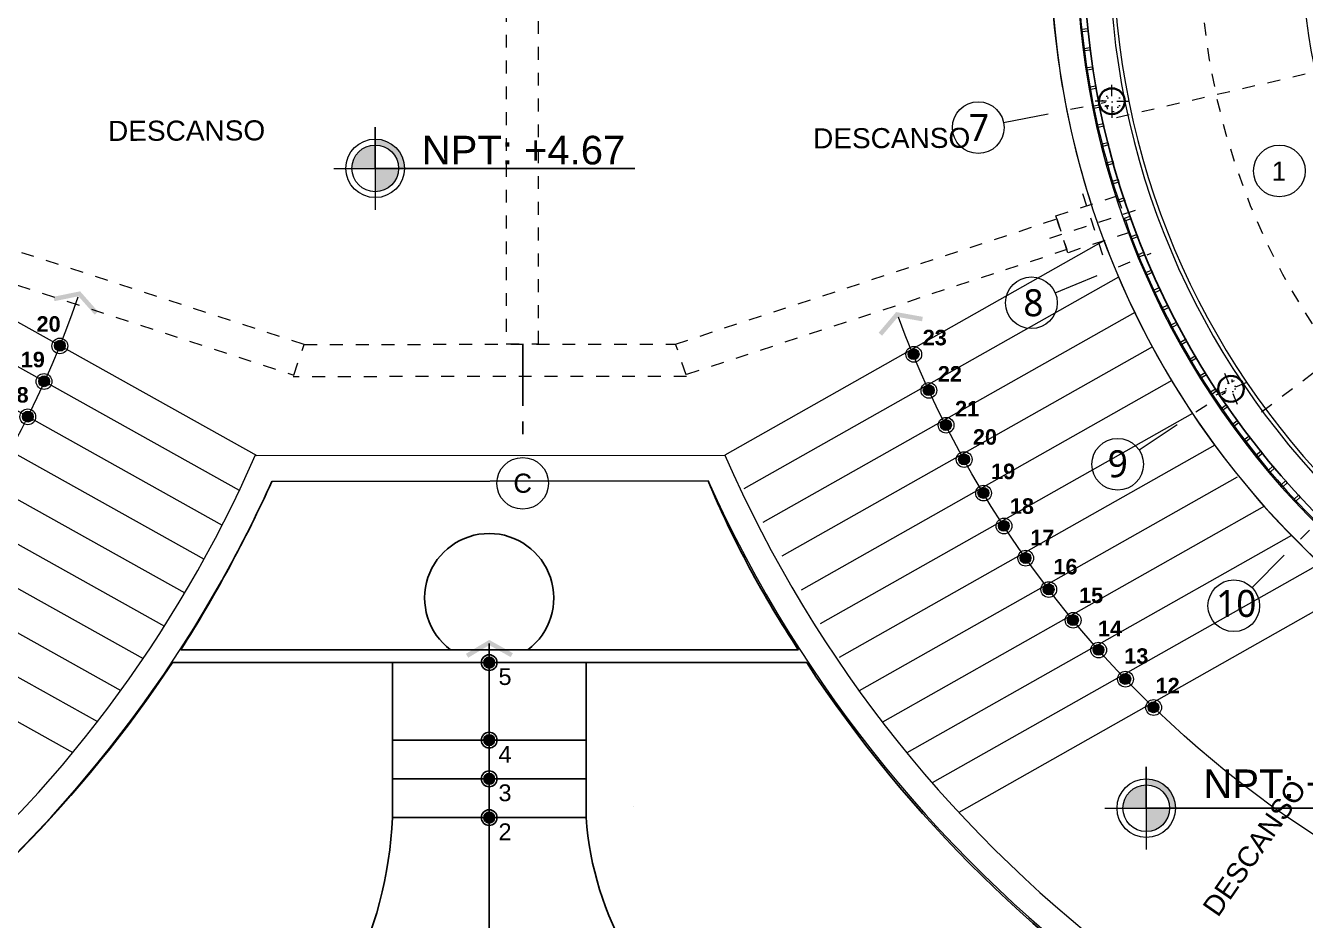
# Model space of a CAD drawing. Header units: metres. Extents: x 28 to 148, y 23 to 113.
# Drawn here: x 97.32 to 107.23, y 81.01 to 87.93 of the extents above; entities that cross this region are included whole.
import ezdxf
from ezdxf.enums import TextEntityAlignment as Align

# ---------------------------------------------------------------- set-up
doc = ezdxf.new("R2010")
doc.units = ezdxf.units.M
for name, pattern in [('ACAD_ISO10W100', [18.5, 12, -3, 0.5, -3]), ('DASHED2', [0.375, 0.25, -0.125]), ('Dot & Dashed', [0.670277762413025, 0.352777767181396, -0.176388883590699, 0, -0.14111111164093])]:
    doc.linetypes.add(name, pattern=pattern)
for name, color, linetype in [('CELOSIA', 40, 'Continuous'), ('EJE', 40, 'Continuous'), ('TEXT', 7, 'Continuous')]:
    doc.layers.add(name, color=color, linetype=linetype)
for name, color, linetype, lineweight in [('EJES', 1, 'Continuous', 13), ('Equipamiento SR', 23, 'Continuous', 0), ('GRADERIA', 5, 'Continuous', 35), ('GRAFO00', 7, 'Continuous', 0), ('GRAFO01', 7, 'Continuous', 0), ('linea 001', 252, 'Continuous', 0), ('Proyeccciones', 1, 'DASHED2', 18), ('Structural - Bearing_Pen_No__20', 1, 'Continuous', 0), ('TEXTO 100', 7, 'Continuous', 20)]:
    doc.layers.add(name, color=color, linetype=linetype, lineweight=lineweight)
for name, color, linetype, lineweight, true_color in [('Structural - Bearing_Pen_No__169', 7, 'Continuous', 13, 0x68b353), ('Structural - Bearing_Pen_No__28', 7, 'Continuous', 35, 0xa80f02), ('Structural - Combined_Pen_No__161', 7, 'Continuous', 13, 0x6a6a6a)]:
    doc.layers.add(name, color=color, linetype=linetype, lineweight=lineweight, true_color=true_color)
doc.styles.add('Generales', font='trebuc.ttf', dxfattribs={"height": 0.1})
doc.styles.add('GENERATED_STYLE_1', font='arialbd.ttf')
doc.styles.add('GENERATED_STYLE_2', font='arial.ttf')
doc.styles.add('JOS', font='arial.ttf', dxfattribs={"height": 1})
doc.styles.add('SEYMAR', font='GOTHIC.TTF', dxfattribs={"height": 0.05})

# ---------------------------------------------------------------- blocks, each defined once
blk = doc.blocks.new('ERF')
at = {"layer": 'Equipamiento SR'}
for points in [[(-4.75129278291746, 0.02585855080273802, -1), (-4.783853681133166, -0.05157392038877617, -1)], [(-4.75129278291746, 0.02585855080273802, -1), (-4.783853681132712, -0.05157392038923092, -1)], [(1.813568567667119, -0.0488696284093777, -1), (1.873228906471525, -0.1080020531955626, -1)], [(1.813568567667119, -0.04886962840915032, -1), (1.873228906471979, -0.1080020531953352, -1)], [(-4.873455361815502, -0.2495906114658766, -1), (-4.906016260031208, -0.3270230826573908, -1)], [(-4.873455361815502, -0.2495906114658766, -1), (-4.906016260030754, -0.3270230826578455, -1)], [(1.930911528921172, -0.3278925823212404, -1), (1.990571867725578, -0.3870250071074253, -1)], [(1.930911528921172, -0.327892582321013, -1), (1.990571867726032, -0.3870250071071979, -1)], [(-4.999260940145575, -0.5229406711691382, -1), (-5.031821838361282, -0.6003731423606524, -1)], [(-4.999260940145575, -0.5229406711691382, -1), (-5.031821838360827, -0.6003731423611072, -1)], [(2.064110491935082, -0.5977260098377002, -1), (2.123770830739488, -0.656858434623885, -1)], [(2.064110491935082, -0.5977260098374728, -1), (2.123770830739943, -0.6568584346236577, -1)], [(2.204180177981982, -0.8634716732498902, -1), (2.263840516786388, -0.922604098036075, -1)], [(2.204180177981982, -0.8634716732496628, -1), (2.263840516786843, -0.9226040980358476, -1)], [(2.354078264285874, -1.123369890683264, -1), (2.41373860309028, -1.182502315469449, -1)], [(2.354078264285874, -1.123369890683037, -1), (2.413738603090735, -1.182502315469222, -1)], [(2.512611781705857, -1.378130423892301, -1), (2.572272120510263, -1.437262848678486, -1)], [(2.512611781705857, -1.378130423892074, -1), (2.572272120510718, -1.437262848678259, -1)], [(2.680661858965834, -1.627229041824378, -1), (2.74032219777024, -1.686361466610563, -1)], [(2.680661858965834, -1.627229041824151, -1), (2.740322197770695, -1.686361466610336, -1)], [(2.859137746968884, -1.870124782023325, -1), (2.91879808577329, -1.92925720680951, -1)], [(2.859137746968884, -1.870124782023098, -1), (2.918798085773744, -1.929257206809282, -1)], [(3.0478417652144, -2.107966457887599, -1), (3.107502104018806, -2.167098882673784, -1)], [(3.0478417652144, -2.107966457887372, -1), (3.107502104019261, -2.167098882673557, -1)], [(3.245209242581097, -2.338591368964629, -1), (3.304869581385503, -2.397723793750814, -1)], [(3.245209242581097, -2.338591368964401, -1), (3.304869581385958, -2.397723793750586, -1)], [(3.453142211369197, -2.56396150132646, -1), (3.512802550173603, -2.623093926112645, -1)], [(3.453142211369197, -2.563961501326233, -1), (3.512802550174058, -2.623093926112418, -1)], [(3.671311727169325, -2.783241359167462, -1), (3.730972065973731, -2.842373783953647, -1)], [(3.671311727169325, -2.783241359167235, -1), (3.730972065974186, -2.84237378395342, -1)]]:
    blk.add_hatch(color=256, dxfattribs=at).paths.add_polyline_path(points)
at = {"layer": 'GRAFO00'}
for points in [[(-4.816794157234597, 0.366560813384055), (-4.809841408936279, 0.3322583442703007), (-4.623831141903736, 0.3699606655816723), (-4.498174841992238, 0.2277222072964804), (-4.471944406439832, 0.250894697531109), (-4.610979350795731, 0.4082773020070789)], [(-4.816794157234597, 0.366560813384055), (-4.809841408936279, 0.3322583442703007), (-4.623831141903281, 0.3699606655812175), (-4.498174841992238, 0.2277222072964804), (-4.471944406439832, 0.2508946975306543), (-4.610979350794821, 0.4082773020070789)], [(1.572733998271872, 0.08746900649229872), (1.599467642120146, 0.06487891169835791), (1.721965805770708, 0.2098460954883166), (1.908760151628996, 0.1762431629015708), (1.914956926302295, 0.2106902242649511), (1.708274561293877, 0.2478708635517677)], [(1.572733998271872, 0.08746900649229872), (1.599467642120146, 0.06487891169835791), (1.721965805771163, 0.2098460954883166), (1.908760151628996, 0.1762431629015708), (1.914956926303205, 0.210690224264269), (1.708274561294331, 0.2478708635522224)], [(-4.728868987792282, -0.02916662228263078, -1), (-4.806277477765832, 0.003451249087490282, -1)], [(1.872986894845383, -0.04862743790791058, -1), (1.813810582078133, -0.1082442464437037, -1)], [(-4.851031566690324, -0.3046157845512454, -1), (-4.928440056663874, -0.2719979131811243, -1)], [(1.990329856099436, -0.3276503918197733, -1), (1.931153543332186, -0.3872672003555664, -1)], [(-4.976837145020397, -0.577965844254507, -1), (-5.054245634993947, -0.545347972884386, -1)], [(2.123528819113346, -0.5974838193362331, -1), (2.064352506346097, -0.6571006278720262, -1)], [(2.263598505160246, -0.863229482748423, -1), (2.204422192392997, -0.9228462912842161, -1)], [(2.413496591464138, -1.123127700181797, -1), (2.354320278696889, -1.18274450871759, -1)], [(2.572030108884121, -1.377888233390834, -1), (2.512853796116872, -1.437505041926627, -1)], [(2.740080186144098, -1.626986851322911, -1), (2.680903873376849, -1.686603659858704, -1)], [(2.918556074147148, -1.869882591521858, -1), (2.859379761379898, -1.929499400057651, -1)], [(3.107260092392664, -2.107724267386132, -1), (3.048083779625415, -2.167341075921925, -1)], [(3.304627569759361, -2.338349178463162, -1), (3.245451256992112, -2.397965986998955, -1)], [(3.512560538547461, -2.563719310824993, -1), (3.453384225780212, -2.623336119360786, -1)], [(3.730730054347589, -2.782999168665995, -1), (3.67155374158034, -2.842615977201788, -1)]]:
    blk.add_hatch(color=256, dxfattribs=at).paths.add_polyline_path(points)
for points in [[(3.108431553918365, 6.0272814904054), (3.111600993270315, 3.088911381057684, 0.0780997226670688), (3.418796963547777, 1.147870286971781, 0.0780997226670688)], [(3.514997365129204, 0.8636902958890431, 0.3044267813552212), (9.270210231998647, -3.230968391673926, 0.2811802429067362)]]:
    blk.add_lwpolyline(points, format="xyb")
at = {"color": 4, "lineweight": 0}
for points in [[(-6.333024765009611, 0.8611263345051583), (-3.243575028865564, -0.8636985105459871)], [(3.317466539423606, 0.7988107494484638), (0.3815563202229555, -0.8597883141569156)], [(-6.445089772399513, 0.5799744101512232), (-3.378138573720207, -1.132160774866733)], [(3.430933444591176, 0.5183491988760096), (0.5291176341611958, -1.120988732664912)], [(-6.569976581846674, 0.3061114448199049), (-3.51074328748868, -1.401715195755315)], [(3.555958498449456, 0.2444172534906528), (0.6766789480994362, -1.382189151172909)], [(-6.707573724845531, 0.03934406330340323), (-3.651453663293097, -1.666744605233816)], [(3.693045111068443, -0.02270069263313701), (0.8242402620376765, -1.643389569680906)], [(-6.857820492917597, -0.2203616250973965), (-3.800253868713014, -1.927257841800056)], [(3.842126681647244, -0.2830422646329254), (0.9718015759759169, -1.904589988188903)], [(-7.020745058521186, -0.472989893019033), (-3.957151260279261, -2.183250798648302)], [(4.003301125359997, -0.5365521467787886), (1.119362889914157, -2.1657904066969)], [(-7.196465472523357, -0.7184748381923356), (-4.122176489241411, -2.434706364621036)], [(4.176538976185441, -0.7832469854638049), (1.266924203852398, -2.426990825204896)], [(-7.38519389834795, -0.9566980197168533), (-4.295383944572279, -2.681594176902692)], [(4.350395736991288, -1.029592180107514), (1.421563352060332, -2.684192725905589)], [(-7.587244444046917, -1.18748408578081), (-4.476852548260979, -2.923870177043952)], [(4.559762764994105, -1.255876374405901), (1.602102317489027, -2.926762907860578)], [(-7.80304528809296, -1.410594004400949), (-4.66668693036965, -3.16147595498289)], [(4.77055272536569, -1.481356704104158), (1.79081094362806, -3.164717760806028)], [(4.994642261349384, -1.699323635227486), (1.987808849486612, -3.397989707751734)], [(5.232603836785131, -1.909453762795195), (2.193242863711077, -3.626495800024671)]]:
    blk.add_lwpolyline(points, dxfattribs=at)
for points in [[(-11.13963558992185, -4.855823543653926, 0.2879081568368337), (-4.624990508195367, 0.365655821944344, 0.3574686674631512)], [(8.8373865354543, -5.094486691084242, -0.2949562168911257), (1.72539648518574, 0.2087239030470727, -0.2949562168911257)]]:
    blk.add_lwpolyline(points, format="xyb", dxfattribs=at)
for points in [[(-3.25551171905721, -0.8637113858871572), (0.3815563202229555, -0.8597883141569156)], [(-3.126076786163992, -1.063571889082553), (0.2516454737506706, -1.059928556989874)]]:
    blk.add_lwpolyline(points)
for centre, radius, start, end in [((9.440642121671374, 3.095738128945456), 6.539077311075158, 180.0618012540362, 197.928360187224), ((9.440642121667281, 3.095738128943637), 6.539077311070852, 200.5617272193218, 268.0066102515897), ((-12.16220955633793, 3.021684733264053), 9.716703943883697, 283.135206342154, 336.4664567726965), ((9.440642121667281, 3.095738128943637), 9.884999999999934, 203.5878323806601, 263.4568533059568), ((-12.16220955633793, 3.021684733264053), 9.916703943883652, 283.2827483566613, 335.6721636550109), ((9.440642121667281, 3.095738128943637), 10.08500000000012, 204.3345659315656, 263.2818209129596)]:
    blk.add_arc(centre, radius, start, end)
at = {"layer": 'EJE', "linetype": 'ACAD_ISO10W100', "ltscale": 0.04}
blk.add_lwpolyline([(-1.183690884394252, 0.001205271014256937), (-1.183690884394252, -0.7648143487351291)], dxfattribs=at)
at = {"layer": 'EJES', "color": 1}
for centre in [(4.676084693121567, 1.340518517636028), (-1.183690884394252, -1.078564962678669)]:
    blk.add_circle(centre, 0.2000000000000114, dxfattribs=at)
at = {"layer": 'Equipamiento SR'}
for centre in [(-4.767573232025313, -0.01285768479301908), (-4.767573232025313, -0.01285768479301908), (-4.767573232024858, -0.01285768479324645), (-4.767573232024858, -0.01285768479324645), (1.843398737069549, -0.07843584080247012), (1.843398737069549, -0.07843584080247012), (1.843398737070004, -0.07843584080224275), (1.843398737070004, -0.07843584080224275), (-4.889735810923355, -0.2883068470616337), (-4.889735810923355, -0.2883068470616337), (-4.8897358109229, -0.288306847061861), (-4.8897358109229, -0.288306847061861), (1.960741698323602, -0.3574587947143328), (1.960741698323602, -0.3574587947143328), (1.960741698324057, -0.3574587947141055), (1.960741698324057, -0.3574587947141055), (-5.015541389253428, -0.5616569067648953), (-5.015541389253428, -0.5616569067648953), (-5.015541389252974, -0.5616569067651227), (-5.015541389252974, -0.5616569067651227), (2.093940661337513, -0.6272922222307926), (2.093940661337513, -0.6272922222307926), (2.093940661337967, -0.6272922222305652), (2.093940661337967, -0.6272922222305652), (2.234010347384412, -0.8930378856429826), (2.234010347384412, -0.8930378856429826), (2.234010347384867, -0.8930378856427552), (2.234010347384867, -0.8930378856427552), (2.383908433688305, -1.152936103076357), (2.383908433688305, -1.152936103076357), (2.383908433688759, -1.152936103076129), (2.383908433688759, -1.152936103076129), (2.542441951108287, -1.407696636285394), (2.542441951108287, -1.407696636285394), (2.542441951108742, -1.407696636285166), (2.542441951108742, -1.407696636285166), (2.710492028368265, -1.656795254217471), (2.710492028368265, -1.656795254217471), (2.710492028368719, -1.656795254217243), (2.710492028368719, -1.656795254217243), (2.888967916371314, -1.899690994416417), (2.888967916371314, -1.899690994416417), (2.888967916371769, -1.89969099441619), (2.888967916371769, -1.89969099441619), (3.077671934616831, -2.137532670280692), (3.077671934616831, -2.137532670280692), (3.077671934617285, -2.137532670280464), (3.077671934617285, -2.137532670280464), (3.275039411983528, -2.368157581357721), (3.275039411983528, -2.368157581357721), (3.275039411983983, -2.368157581357494), (3.275039411983983, -2.368157581357494), (3.482972380771628, -2.593527713719553), (3.482972380771628, -2.593527713719553), (3.482972380772082, -2.593527713719325), (3.482972380772082, -2.593527713719325), (3.701141896571755, -2.812807571560555), (3.701141896571755, -2.812807571560555), (3.70114189657221, -2.812807571560327), (3.70114189657221, -2.812807571560327)]:
    blk.add_circle(centre, 0.042, dxfattribs=at)
at = {"layer": 'GRADERIA', "lineweight": 5}
blk.add_lwpolyline([(2.014348625656169, -3.727559454417772), (2.004730773543599, -3.73299291774488)], dxfattribs=at)
at = {"layer": 'GRAFO00'}
for centre, radius in [((-4.768315305308477, -0.01458880313766997), 0.06095094523494406), ((-4.767573232025313, -0.01285768479301908), 0.042), ((-4.767573232025313, -0.01285768479301908), 0.042), ((-4.767573232024858, -0.01285768479324645), 0.042), ((1.844727255368582, -0.07977093728159446), 0.06095094523494406), ((1.843398737069549, -0.07843584080247012), 0.042), ((1.843398737069549, -0.07843584080247012), 0.042), ((1.843398737070004, -0.07843584080224275), 0.042), ((-4.890477884206518, -0.2900379654062846), 0.06095094523494406), ((-4.889735810923355, -0.2883068470616337), 0.042), ((-4.889735810923355, -0.2883068470616337), 0.042), ((-4.8897358109229, -0.288306847061861), 0.042), ((1.962070216622635, -0.3587938911934572), 0.06095094523494406), ((1.960741698323602, -0.3574587947143328), 0.042), ((1.960741698323602, -0.3574587947143328), 0.042), ((1.960741698324057, -0.3574587947141055), 0.042), ((-5.016283462536592, -0.5633880251095462), 0.06095094523494406), ((-5.015541389253428, -0.5616569067648953), 0.042), ((-5.015541389253428, -0.5616569067648953), 0.042), ((-5.015541389252974, -0.5616569067651227), 0.042), ((2.095269179636546, -0.628627318709917), 0.06095094523494406), ((2.093940661337513, -0.6272922222307926), 0.042), ((2.093940661337513, -0.6272922222307926), 0.042), ((2.093940661337967, -0.6272922222305652), 0.042), ((2.235338865683445, -0.8943729821221069), 0.06095094523494406), ((2.234010347384412, -0.8930378856429826), 0.042), ((2.234010347384412, -0.8930378856429826), 0.042), ((2.234010347384867, -0.8930378856427552), 0.042), ((2.385236951987338, -1.154271199555481), 0.06095094523494406), ((2.383908433688305, -1.152936103076357), 0.042), ((2.383908433688305, -1.152936103076357), 0.042), ((2.383908433688759, -1.152936103076129), 0.042), ((2.54377046940732, -1.409031732764518), 0.06095094523494406), ((2.542441951108287, -1.407696636285394), 0.042), ((2.542441951108287, -1.407696636285394), 0.042), ((2.542441951108742, -1.407696636285166), 0.042), ((2.711820546667298, -1.658130350696595), 0.06095094523494406), ((2.710492028368265, -1.656795254217471), 0.042), ((2.710492028368265, -1.656795254217471), 0.042), ((2.710492028368719, -1.656795254217243), 0.042), ((2.890296434670347, -1.901026090895542), 0.06095094523494406), ((2.888967916371314, -1.899690994416417), 0.042), ((2.888967916371314, -1.899690994416417), 0.042), ((2.888967916371769, -1.89969099441619), 0.042), ((3.079000452915864, -2.138867766759816), 0.06095094523494406), ((3.077671934616831, -2.137532670280692), 0.042), ((3.077671934616831, -2.137532670280692), 0.042), ((3.077671934617285, -2.137532670280464), 0.042), ((3.276367930282561, -2.369492677836845), 0.06095094523494406), ((3.275039411983528, -2.368157581357721), 0.042), ((3.275039411983528, -2.368157581357721), 0.042), ((3.275039411983983, -2.368157581357494), 0.042), ((3.484300899070661, -2.594862810198677), 0.06095094523494406), ((3.482972380771628, -2.593527713719553), 0.042), ((3.482972380771628, -2.593527713719553), 0.042), ((3.482972380772082, -2.593527713719325), 0.042), ((3.702470414870788, -2.814142668039679), 0.06095094523494406), ((3.701141896571755, -2.812807571560555), 0.042), ((3.701141896571755, -2.812807571560555), 0.042), ((3.70114189657221, -2.812807571560327), 0.042)]:
    blk.add_circle(centre, radius, dxfattribs=at)
at = {"layer": 'Proyeccciones', "color": 165, "linetype": 'DASHED2', "lineweight": 9, "ltscale": 0.4, "true_color": 0x5e67af}
for points in [[(-1.061695210983487, 2.795474793997855), (-1.311695210983487, 2.795173639875074), (-1.311695210983487, 0.001345355073326004), (-1.061695210983487, 0.001345355073326004)], [(3.421210421691001, 1.148577996716469), (3.514725926508788, 0.8635256324754863), (3.039022188227307, 0.7074615169312182), (2.945787876052407, 0.9937483133943914)], [(-2.956420682505666, -0.2397557642290309), (-2.87597437607559, -0.003102128871333321), (-5.966471753692474, 1.001172263799262), (-6.045731450300025, 0.7644869641913914)], [(0.0813179720035464, -0.2377774291470729), (-3.979039320256561e-13, -1.27897692436818e-13), (2.953595009635194, 0.9689472924124942), (3.031010214298533, 0.7312349049499147)]]:
    blk.add_lwpolyline(points, close=True, dxfattribs=at)
for points in [[(3.309451560174409, 0.6889186169343446), (3.153592385480067, 1.164005890667951)], [(2.897554593238681, 0.8189194815221725), (3.562985628847116, 1.037223649534937)], [(-2.876172102275575, -0.003102342145794523), (-1.002526346383092e-07, -1.08130393527972e-10)], [(0.08564743006155595, -0.249907763049535), (-2.961184382525829, -0.2531941848648955)]]:
    blk.add_lwpolyline(points, dxfattribs=at)
at = {"char_height": 0.12, "width": 0.2061773425264457, "attachment_point": 7, "style": 'GENERATED_STYLE_1'}
for s, insert in [('20', (-4.948403318584894, 0.09396033845091267)), ('19', (-5.070565897482936, -0.1814888238177019)), ('18', (-5.19637147581301, -0.4548388835209636))]:
    blk.add_mtext(s, dxfattribs=dict(at, insert=insert))
at = {"char_height": 0.12, "width": 0.2061773425264457, "attachment_point": 7, "rotation": 359.9999995597729, "style": 'GENERATED_STYLE_1'}
for s, insert in [('23', (1.913894913233037, -0.01152172425891251)), ('22', (2.03123787448709, -0.2905446781707752)), ('21', (2.164436837501, -0.560378105687235)), ('20', (2.302851361229898, -0.7810076128466363)), ('19', (2.44365278004949, -1.047793188901736)), ('18', (2.58891581806671, -1.316276980457317)), ('17', (2.747817252323387, -1.55750660562849)), ('16', (2.926629968910731, -1.785139956674087)), ('15', (3.125120607969222, -2.007420981018143)), ('14', (3.271346306539783, -2.262430944500196)), ('13', (3.475064559903387, -2.477808029159135)), ('12', (3.717862928764646, -2.704535136747111))]:
    blk.add_mtext(s, dxfattribs=dict(at, insert=insert))
at = {"layer": 'GRAFO01', "color": 252, "style": 'JOS'}
for rotation, p in [(0.2156386553718028, (-4.394686067908822, 1.572878842278939)), (0.2156386553718028, (1.065312837254226, 1.515107591076728)), (55.2998742283765, (4.200231045126714, -4.445499435485274))]:
    blk.add_text('DESCANSO', height=0.1552649359622741, rotation=rotation, dxfattribs=at).set_placement(p)
at = {"layer": 'TEXT', "char_height": 0.1484379263495198, "width": 0.2708191956776553, "attachment_point": 5, "style": 'SEYMAR'}
for s, insert in [('{\\fBankGothic Lt BT|b0|i0|c0|p34;1}', (4.672616515502398, 1.338400017281444)), ('{\\fBankGothic Lt BT|b0|i0|c0|p34;C}', (-1.183690884394252, -1.078564962677959))]:
    blk.add_mtext(s, dxfattribs=dict(at, insert=insert))
blk = doc.blocks.new('CC 20')
at = {"layer": 'Structural - Bearing_Pen_No__169', "linetype": 'Continuous', "lineweight": 13, "true_color": 0x68b353}
h = blk.add_hatch(dxfattribs=at)
h.set_pattern_fill('STRUCTURAL_CONCRETE', color=85, scale=0.5, style=0, pattern_type=2)
h.set_pattern_definition([(0, (2785.243095673833, 1847.384106738051), (0, 0.3117691577510656), [0.0300000011921, -0.1500000059605]), (0, (2785.333095677409, 1847.539991310553), (0, 0.3117691577510656), [0.0300000011921, -0.1500000059605]), (60.00000000000014, (2785.243095673833, 1847.384106738051), (-0.2700000107289013, 0.1558845788755322), [0.0300000011921, -0.1500000059605]), (60.00000000000014, (2785.423095680985, 1847.384106738051), (-0.2700000107289013, 0.1558845788755322), [0.0300000011921, -0.1500000059605]), (120.0000000000003, (2785.273095675025, 1847.384106738051), (0.2700000107289002, 0.1558845788755341), [0.03000000119209997, -0.1500000059604998]), (120.0000000000003, (2785.453095682177, 1847.384106738051), (0.2700000107289002, 0.1558845788755341), [0.03000000119209997, -0.1500000059604998]), (0, (2785.243095673833, 1847.414106739243), (0, 0.0600000023842), [0, -0.0600000023842, 0, -0.0900000035763]), (44.99999999999999, (2785.273095675025, 1847.414106739243), (-0.04242640855707682, 0.04242640855707686), [0, -0.04500000178815, 0, -0.07500000298025])])
h.paths.add_polyline_path([(2788.202981145824, 1849.662965080386), (2788.302981145824, 1849.762965080386), (2788.202981063535, 1849.862965080385), (2788.10385682874, 1849.776169994727)])
at = {"layer": 'Structural - Bearing_Pen_No__20', "color": 1, "linetype": 'Continuous', "lineweight": 0}
for p, q in [((2788.202981063535, 1849.802965025247), (2788.202981063535, 1849.890465025246)), ((2788.162981200963, 1849.762964998097), (2788.075481200963, 1849.762964998097)), ((2788.202981063535, 1849.722965025246), (2788.202981063535, 1849.635465025247)), ((2788.242981200963, 1849.762964998097), (2788.330481200963, 1849.762964998097))]:
    blk.add_line(p, q, dxfattribs=at)
at = {"layer": 'Structural - Bearing_Pen_No__28', "color": 14, "linetype": 'Continuous', "lineweight": 35, "true_color": 0xa80f02}
blk.add_circle((2788.202981145824, 1849.762965080386), 0.1, dxfattribs=at)
blk = doc.blocks.new('A$Cbbf1e351')
blk.add_arc((-7.941086594247906, -6.260050876497587), 6.278, 180, 0)
at = {"layer": 'CELOSIA', "linetype": 'Continuous', "lineweight": 5}
for points in [[(-14.18392739513919, -6.923401328105072), (-14.22923262996332, -6.928173621507455), (-14.23139138691087, -6.907679703344954), (-14.18608615208674, -6.902907409942571)], [(-14.16637137549344, -7.071792509847469), (-14.21155019706507, -7.077641712202123), (-14.21419609603981, -7.057204977339993), (-14.16901727446819, -7.051355774985339)], [(-14.1452886312033, -7.219723826808831), (-14.19031544498839, -7.226646624447881), (-14.19344698704577, -7.206278650627382), (-14.14842017326069, -7.199355852988333)], [(-14.12069110598492, -7.367111473502362), (-14.16554040356422, -7.375103944548854), (-14.16915581463491, -7.354816270557009), (-14.1243065170556, -7.346823799510517)], [(-14.09259273473458, -7.513871952439303), (-14.13723910825476, -7.522929569028946), (-14.14133634014985, -7.502733688161612), (-14.09668996662967, -7.493676071571969)], [(-14.06100943563467, -7.659922121431649), (-14.10542759220206, -7.670039752277972), (-14.11000432377335, -7.64994710582873), (-14.06558616720596, -7.639829474982406)], [(-14.02595910113567, -7.805179240693406), (-14.07012387714525, -7.816351153994674), (-14.07517751560013, -7.79637312477314), (-14.03101273959055, -7.785201211471872)], [(-13.98746158781958, -7.949561019714167), (-14.03134796321052, -7.961780886400575), (-14.03687564558103, -7.941928792283818), (-13.99298927019009, -7.92970892559741)], [(-13.94553870515125, -8.092985663877926), (-13.98912181758115, -8.106246561197096), (-13.99512041234567, -8.086531648717937), (-13.95153729991577, -8.073270751398766)], [(-13.9002142031226, -8.235371920801072), (-13.9434693620525, -8.249666336239912), (-13.94993547090994, -8.230099774215546), (-13.90668031198004, -8.215805358776706)], [(-13.85151375879803, -8.376639126363074), (-13.89441645947983, -8.391958961903754), (-13.90134641927483, -8.372551835108453), (-13.85844371859304, -8.357231999567773)], [(-13.79946496176797, -8.516707250404352), (-13.84199089912698, -8.533043827111939), (-13.84938078392508, -8.513807129997303), (-13.80685484656607, -8.497470553289716)], [(-13.74409729851874, -8.655496942064246), (-13.78622238092279, -8.672841005003463), (-13.79406800423459, -8.653785635469944), (-13.75194292183053, -8.636441572530728)], [(-13.68544213572832, -8.792929574734785), (-13.727142498636, -8.811271298213114), (-13.73543941578882, -8.792408051436155), (-13.69373905288114, -8.774066327957826)], [(-13.62353270249636, -8.928927290603909), (-13.66478472197676, -8.948256283737962), (-13.67352823263266, -8.929595846052322), (-13.63227621315227, -8.91026685291827)], [(-13.55840407151928, -9.06341304476311), (-13.59918437763531, -9.083718357365242), (-13.60836952845395, -9.065271300211094), (-13.56758922233792, -9.044965987608961)], [(-13.4900931392213, -9.196310648854805), (-13.53037862926914, -9.217580777636599), (-13.54000021671379, -9.199357551570543), (-13.49971472666596, -9.17808742278875)], [(-13.41863860485185, -9.327544814233974), (-13.45840645644896, -9.349767709323004), (-13.46845902973453, -9.331778638097731), (-13.42869117813743, -9.309555743008701)], [(-13.34408094856184, -9.457041194620658), (-13.38330863257627, -9.480204266386977), (-13.39378649675717, -9.46245954110266), (-13.35455881274274, -9.439296469336341)], [(-13.26646240847091, -9.584726428218303), (-13.30512770178441, -9.608816554406616), (-13.31602492098094, -9.591326227737497), (-13.27735962766744, -9.567236101549184)], [(-13.18582695673911, -9.710528179274192), (-13.22390795483682, -9.735531712437918), (-13.23521835559779, -9.718305692937307), (-13.19713735750008, -9.69330215977358)], [(-13.10222027465565, -9.834375179059094), (-13.13969540403545, -9.86027795429176), (-13.1514125788357, -9.84332600077866), (-13.1139374494559, -9.817423225545994)], [(-13.01568972675992, -9.956197266241915), (-13.05253775715411, -9.982984609201864), (-13.06465506802434, -9.966316325232484), (-13.02780703763014, -9.939528982272535)], [(-12.92628433400861, -10.07592542663751), (-12.9624843904113, -10.10358216186115), (-12.97499497269868, -10.08720699028829), (-12.93879491629599, -10.05955025506465)], [(-12.83405474600463, -10.19349183230398), (-12.86958632049758, -10.22200229180291), (-12.8824830867546, -10.20592950942645), (-12.84695151226165, -10.17741904992752)], [(-12.73905321230316, -10.30882987996867), (-12.773896175674, -10.33817791210588), (-12.78717181967377, -10.32241662441734), (-12.75232885630294, -10.29306859228014)], [(-12.6413335528116, -10.42187422875963), (-12.67546816595731, -10.45204320739963), (-12.68911516683249, -10.43660234342371), (-12.65498055368678, -10.40643336478372)], [(-12.54095112729954, -10.53256083722259), (-12.57435805240897, -10.56353367115041), (-12.58836867891256, -10.54842197838663), (-12.55496175380313, -10.51744914445881)]]:
    blk.add_lwpolyline(points, close=True, dxfattribs=at)
at = {"layer": 'EJES', "linetype": 'Dot & Dashed'}
for points in [[(-14.83804549530541, -7.631941299228174), (-14.04936582560563, -7.475063159023875)], [(-14.4378798196087, -8.95111074237984), (-13.69495981550372, -8.643383200920823)], [(-13.78804602370397, -10.16686426404905), (-13.11943568431738, -9.720113118178034)], [(-12.9135168559369, -11.23248113820017), (-12.34491050165042, -10.66387478391214)]]:
    blk.add_lwpolyline(points, dxfattribs=at)
at = {"layer": 'EJES', "color": 1}
for centre in [(-15.03420254526395, -7.670959363631425), (-14.62265571998876, -9.027647428852958), (-13.95433994004804, -10.27797831064464), (-13.05493820605517, -11.37390249443445)]:
    blk.add_circle(centre, 0.2000000000000114, dxfattribs=at)
at = {"layer": 'linea 001'}
for radius in [6.077999999999761, 6.04799999999976, 4.587965406460392]:
    blk.add_arc((-7.941086594247906, -6.260050876497587), radius, 180, 0, dxfattribs=at)
at = {"layer": 'Proyeccciones', "linetype": 'DASHED2', "lineweight": 9, "ltscale": 0.4}
for p, q in [((-13.96325807397815, -7.592146131173251), (-12.42364430281739, -7.237856051479582)), ((-11.64261349555824, -8.97079342601296), (-12.90370052531381, -9.922872224377386))]:
    blk.add_line(p, q, dxfattribs=at)
blk.add_arc((-7.941086594247906, -6.260050876497587), 5.377965406460419, 180, 280.5003547340533, dxfattribs=at)
blk.add_blockref('CC 20', (-2802.202989727874, -1857.230140176162))
at = {"rotation": 22.5}
blk.add_blockref('CC 20', (-1881.166880397129, -2785.65116768923), dxfattribs=at)
at = {"layer": 'EJES', "color": 0, "char_height": 0.1150000000000066, "width": 0.2605924394428747, "attachment_point": 1, "style": 'Generales'}
for s, insert in [('{\\H1.1304x; \\P\\H1.60774x;7}', (-15.10628180661547, -7.348462158872849)), ('{\\H1.1304x; \\P\\H1.60774x;8}', (-14.68479958463166, -8.706080221127593)), ('{\\H1.1304x; \\P\\H1.60774x;9}', (-14.03162256152717, -9.952716752389733)), ('{\\H1.1304x; \\P\\H1.60774x;10}', (-13.19185095574494, -11.03448666375868))]:
    blk.add_mtext(s, dxfattribs=dict(at, insert=insert))
at = {"layer": 'Structural - Combined_Pen_No__161', "color": 7, "style": 'GENERATED_STYLE_2'}
blk.add_attdef('SUBE', text='', height=0.1200000000000068, rotation=270.000000210916, dxfattribs=at).set_placement((-2.352951758292164, -3.037440663572227), align=Align.MIDDLE_LEFT)

msp = doc.modelspace()

# ---------------------------------------------------------------- hatches: boundary and pattern name
at = {"true_color": 0x939598}
for points in [[(101.0965044294666, 83.07475441689063), (101.0794372035753, 83.04419774991547), (100.9137391099291, 83.13674733789784), (100.750739769659, 83.0395233707165), (100.732810532418, 83.0695823544794), (100.9131644351148, 83.17715776861118)], [(100.8836924421177, 83.03114749089455, 1), (100.9428248669039, 82.97148715209015, 1)], [(100.8834502516163, 82.97172916371629, 1), (100.9430670601521, 83.03090547648354, 1)], [(100.8836924421177, 82.43114749089459, 1), (100.9428248669039, 82.37148715209018, 1)], [(100.8834502516163, 82.37172916371632, 1), (100.9430670601521, 82.43090547648357, 1)], [(100.8836924421177, 82.13114749089458, 1), (100.9428248669039, 82.07148715209017, 1)], [(100.8834502516163, 82.07172916371631, 1), (100.9430670601521, 82.13090547648356, 1)], [(100.8836924421177, 81.83114749089457, 1), (100.9428248669039, 81.77148715209016, 1)], [(100.8834502516163, 81.7717291637163, 1), (100.9430670601521, 81.83090547648355, 1)]]:
    msp.add_hatch(color=252, dxfattribs=at).paths.add_polyline_path(points)
at = {"layer": 'TEXTO 100', "ltscale": 1.3}
h = msp.add_hatch(color=7, dxfattribs=at)
edge = h.paths.add_edge_path()
edge.add_line((100.211409711854, 86.8287775975977), (100.030766372125, 86.82877760044914))
edge.add_line((100.030766372125, 86.82877760044914), (100.030766372125, 86.6481342610769))
edge.add_arc((100.0307663737295, 86.82877760044914), 0.1806433393724134, 269.9999994913017, 359.9999990956475)
edge = h.paths.add_edge_path()
edge.add_arc((100.0307663733727, 86.8287775975977), 0.1806433422236752, 90.00000039565423, 180)
edge.add_line((99.85012303239684, 86.8287775975977), (100.0307663721258, 86.82877760044914))
edge.add_line((100.030766372125, 86.82877760044914), (100.030766372125, 87.00942093982138))
edge = h.paths.add_edge_path()
edge.add_line((100.030766372125, 87.05551463694201), (100.030766372125, 87.00942093982138))
edge.add_arc((100.0307663708781, 86.8287775975977), 0.1806433422236752, 0, 89.99999960434582, ccw=False)
edge.add_line((100.211409711854, 86.8287775975977), (100.257503411826, 86.82877760044914))
edge.add_arc((100.0307663737295, 86.82877760044914), 0.2267370380968789, 0, 90.00000040528428)
h = msp.add_hatch(color=7, dxfattribs=at)
edge = h.paths.add_edge_path()
edge.add_line((106.1825957184916, 81.87383403723791), (106.0019523787626, 81.87383404008935))
edge.add_line((106.0019523787626, 81.87383404008935), (106.0019523787626, 81.69319070071711))
edge.add_arc((106.0019523803671, 81.87383404008935), 0.1806433393724134, 269.9999994913017, 359.9999990956475)
edge = h.paths.add_edge_path()
edge.add_arc((106.0019523800103, 81.87383403723791), 0.1806433422236752, 90.00000039565423, 180)
edge.add_line((105.8213090390344, 81.87383403723791), (106.0019523787634, 81.87383404008935))
edge.add_line((106.0019523787626, 81.87383404008935), (106.0019523787626, 82.05447737946159))
edge = h.paths.add_edge_path()
edge.add_line((106.0019523787626, 82.10057107658221), (106.0019523787626, 82.05447737946159))
edge.add_arc((106.0019523775157, 81.87383403723791), 0.1806433422236752, 0, 89.99999960434582, ccw=False)
edge.add_line((106.1825957184916, 81.87383403723791), (106.2286894184636, 81.87383404008935))
edge.add_arc((106.0019523803671, 81.87383404008935), 0.2267370380968789, 0, 90.00000040528428)

# ---------------------------------------------------------------- linework, layer by layer
at = {"color": 252, "true_color": 0x939598}
for p, q in [((103.3070010695548, 83.10131732149215), (98.52626347704606, 83.10131732149215)), ((100.9133084715081, 83.14850675432066), (100.9133084968741, 80.37575364091126)), ((100.1632586545108, 82.10131732149215), (101.6632586545108, 82.10131732149215)), ((102.0315333136385, 81.88734447870874), (102.0315333136385, 81.88734447870874)), ((102.0315333136386, 81.88734447870874), (102.0315333136386, 81.88734447870874)), ((102.0315523404938, 81.88734447870874), (102.0315523404938, 81.88734447870874)), ((102.0315523404939, 81.88734447870874), (102.0315523404939, 81.88734447870874)), ((100.1632586545108, 81.80131732149214), (101.6632586545108, 81.80131732149214))]:
    msp.add_line(p, q, dxfattribs=at)
at = {"color": 252, "true_color": 0x939598, "elevation": -2.486337311843933e-10}
for points in [[(98.52626347704606, 83.10131732149215), (100.6132586545108, 83.10131732149215, -2.999999999999942), (101.2132586545108, 83.10131732149209), (103.3070010695548, 83.10131732149215, -0.04626045483409156), (102.6079630135953, 84.40815724353142), (99.23024075368065, 84.40451391143874, -0.03482050787868794)], [(98.46074130542749, 83.00131732149212), (100.1632586545108, 83.00131732149212), (100.1632586545108, 81.80131732149214, -0.1079596110410737), (99.82829953595953, 80.52457079732531, 0.06819915238647231), (96.378166702823, 79.42103208761742, -0.1025143792735247), (92.55733826164098, 78.36339153058867), (92.44906366267261, 78.83431557961077, 0.1906286135525238)], [(101.6632586545108, 83.00131732149212), (103.3718236605141, 83.00131732149218, 0.1063673187472951), (106.4065375595507, 80.02042847641093, 0.08430628955960777), (101.9953672449689, 80.72390752591741, -0.1132252293618735), (101.6632586545108, 81.80131732149214)]]:
    msp.add_lwpolyline(points, format="xyb", close=True, dxfattribs=at)
msp.add_lwpolyline([(100.1632586545108, 82.40131732149216), (101.6632586545108, 82.40131732149216), (101.6632586545108, 83.00131732149212), (100.1632586545108, 83.00131732149212)], close=True, dxfattribs=at)
at = {"color": 252, "true_color": 0x939598}
for centre, radius in [((100.9132586558842, 83.00131732009991), 0.06095094523494406), ((100.9132586545108, 83.00131732149212), 0.042), ((100.9132586545108, 83.00131732149212), 0.042), ((100.9132586558842, 82.40131732009995), 0.06095094523494406), ((100.9132586545108, 82.40131732149216), 0.042), ((100.9132586545108, 82.40131732149216), 0.042), ((100.9132586558842, 82.10131732009994), 0.06095094523494406), ((100.9132586545108, 82.10131732149215), 0.042), ((100.9132586545108, 82.10131732149215), 0.042), ((100.9132586558842, 81.80131732009993), 0.06095094523494406), ((100.9132586545108, 81.80131732149214), 0.042), ((100.9132586545108, 81.80131732149214), 0.042)]:
    msp.add_circle(centre, radius, dxfattribs=at)
at = {"color": 9, "true_color": 0xc7c8ca}
msp.add_arc((106.2874541216479, 94.45511384282501), 17.93187017763493, 251.3272310400233, 318.6133127390118, dxfattribs=at)
at = {"layer": 'linea 001'}
for centre, radius, start, end in [((111.800144920723, 88.55787033635119), 6.539077311070855, 180.0000000000358, 267.9702383702071), ((111.7935193850175, 88.55519444695045), 6.332452340737464, 179.9757886573492, 268.385152786827)]:
    msp.add_arc(centre, radius, start, end, dxfattribs=at)
at = {"layer": 'TEXTO 100', "color": 7, "ltscale": 1.3}
for points in [[(99.71063543461266, 86.82877760044914), (102.0404466633056, 86.82877760044914), (100.030766372125, 86.82877760044914), (100.030766372125, 87.14890853404103), (100.030766372125, 86.50864666115433)], [(105.6818214412502, 81.87383404008935), (108.0116326699432, 81.87383404008935), (106.0019523787626, 81.87383404008935), (106.0019523787626, 82.19396497368123), (106.0019523787626, 81.55370310079454)]]:
    msp.add_lwpolyline(points, dxfattribs=at)
for centre, radius in [((100.030766372125, 86.82877760044914), 0.2267370397619712), ((100.030766372125, 86.82877760044914), 0.1806433398005204), ((106.0019523787626, 81.87383404008935), 0.2267370397619712), ((106.0019523787626, 81.87383404008935), 0.1806433398005204)]:
    msp.add_circle(centre, radius, dxfattribs=at)

# ---------------------------------------------------------------- block references
msp.add_blockref('A$Cbbf1e351', (119.7346059792654, 94.8152453234481))
at = {"layer": 'GRAFO01'}
msp.add_blockref('ERF', (102.3563175398446, 85.4680858005213), dxfattribs=at)

# ---------------------------------------------------------------- texts
at = {"color": 252, "true_color": 0x939598, "char_height": 0.13, "width": 0.3403242607381642, "attachment_point": 7, "rotation": 359.99999959936065, "style": 'Generales'}
for s, insert in [('\\A1;{\\fArial|b0|i0|c0|p34;5}', (100.9852883520907, 82.82645017999405)), ('\\A1;{\\fArial|b0|i0|c0|p34;4}', (100.9852883520907, 82.22645017999409)), ('\\A1;{\\fArial|b0|i0|c0|p34;3}', (100.9852883520907, 81.92645017999408)), ('\\A1;{\\fArial|b0|i0|c0|p34;2}', (100.9852883520907, 81.62645017999407))]:
    msp.add_mtext(s, dxfattribs=dict(at, insert=insert))
at = {"layer": 'GRAFO01', "style": 'JOS'}
for s, p in [('NPT: +4.67', (100.3912106319219, 86.85923030170267)), ('NPT: +2.51', (106.4442565143362, 81.95198085084934))]:
    msp.add_text(s, height=0.2218070513746775, rotation=8.129988784924771e-09, dxfattribs=at).set_placement(p)

doc.saveas('drawing.dxf')
